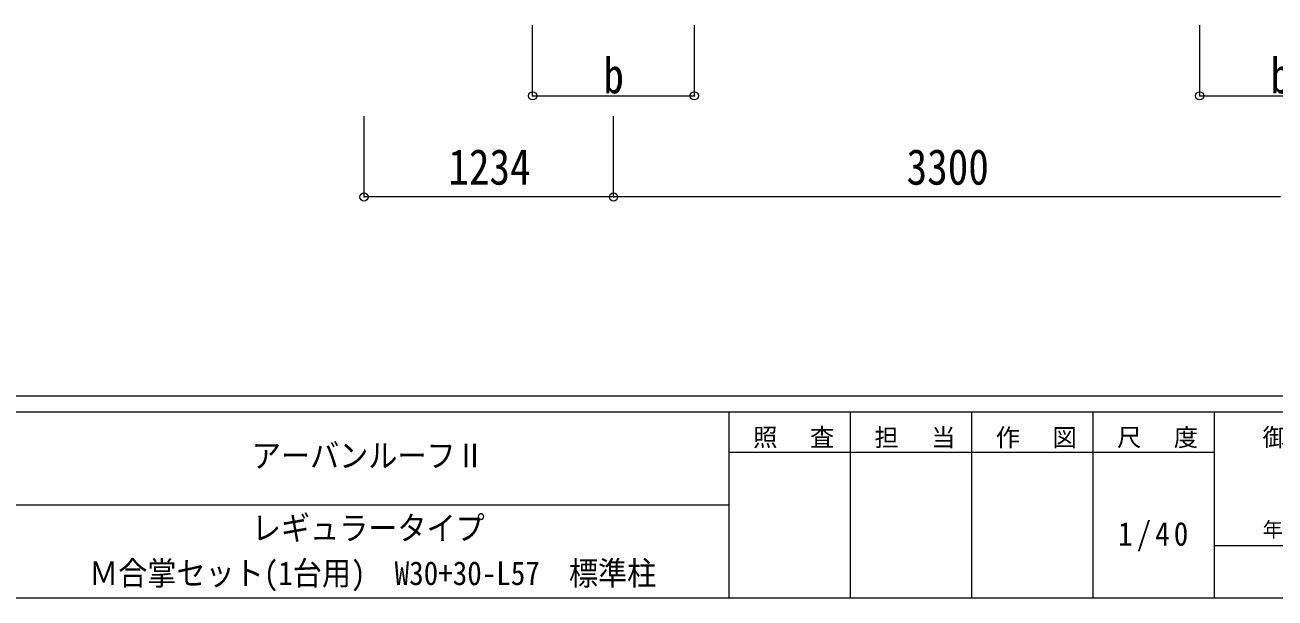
# Model space of a CAD drawing. Units: millimetres at full size, sheet at 1:40. Extents: x -11243 to 11243, y -7760 to 7760.
# Drawn here: x 119 to 6303, y -7760 to -4928 of the extents above; entities that cross this region are included whole.
import ezdxf
from ezdxf.enums import TextEntityAlignment as Align

# ---------------------------------------------------------------- set-up
doc = ezdxf.new("R2010")
doc.units = ezdxf.units.MM
doc.header["$LTSCALE"] = 40
doc.header["$PDMODE"] = 32
doc.header["$PDSIZE"] = 40
doc.layers.add('0-6_OTH_LINE', color=6, linetype='Continuous', lineweight=9)
doc.layers.add('F-0_240', color=7, linetype='Continuous', lineweight=9)
doc.styles.add('ＭＳ ゴシック', font='')
doc.styles.get('ＭＳ ゴシック').set_extended_font_data('MS Gothic')

msp = doc.modelspace()

# ---------------------------------------------------------------- linework, layer by layer
at = {"layer": '0-6_OTH_LINE'}
for p, q in [((2630.51, -5277.72), (2630.51, -4927.74)), ((3430.51, -5277.72), (3430.51, -4927.74)), ((5930.51, -5277.72), (5930.51, -4927.74)), ((2630.51, -5277.72), (3430.51, -5277.72)), ((5930.51, -5277.72), (6730.51, -5277.72)), ((1796.51, -5777.72), (1796.51, -5377.72)), ((3030.51, -5777.72), (3030.51, -5377.72)), ((3030.51, -5777.72), (1796.51, -5777.72)), ((6330.51, -5777.72), (3030.51, -5777.72))]:
    msp.add_line(p, q, dxfattribs=at)
for p in [(2630.51, -5277.72), (3430.51, -5277.72), (5930.51, -5277.72), (1796.51, -5777.72), (3030.51, -5777.72)]:
    msp.add_point(p, dxfattribs=at)
at = {"layer": 'F-0_240', "color": 5}
for p, q in [((-11242.74, -6760), (10677.26, -6760)), ((-11242.74, -6840), (7121.58, -6840)), ((3601.58, -6840), (3601.58, -7760)), ((4201.58, -6840), (4201.58, -7760)), ((4801.58, -6840), (4801.58, -7760)), ((5401.58, -6840), (5401.58, -7760)), ((6001.58, -6840), (6001.58, -7760)), ((3601.58, -7040), (6001.58, -7040)), ((-4598.42, -7300), (3601.58, -7300)), ((6001.58, -7500), (7121.58, -7500)), ((-11242.74, -7760), (10677.26, -7760))]:
    msp.add_line(p, q, dxfattribs=at)

# ---------------------------------------------------------------- texts
at = {"layer": '0-6_OTH_LINE', "color": 7, "style": 'ＭＳ ゴシック', "width": 0.85}
for s, p in [('b', (2980.51, -5317.72)), ('b', (6280.51, -5317.72)), ('1234', (2213.51, -5769.72)), ('3300', (4480.51, -5769.72))]:
    msp.add_text(s, height=176, dxfattribs=at).set_placement(p, align=Align.BOTTOM_LEFT)
at = {"layer": 'F-0_240', "style": 'ＭＳ ゴシック', "width": 0.9}
for s, p in [('アーバンルーフⅡ', (1241.58, -7150)), ('レギュラータイプ', (1241.58, -7507.84)), ('Ｍ合掌セット(1台用)\u3000W30+30-L57\u3000標準柱', (436.58, -7731.34))]:
    msp.add_text(s, height=117.3, dxfattribs=at).set_placement(p, align=Align.BOTTOM_LEFT)
at = {"layer": 'F-0_240', "style": 'ＭＳ ゴシック'}
msp.add_text('年\u3000\u3000月\u3000\u3000日', height=73.31, dxfattribs=at).set_placement((6241.58, -7480), align=Align.BOTTOM_LEFT)
at = {"layer": 'F-0_240', "attachment_point": 7, "style": 'ＭＳ ゴシック'}
for s, insert, char_height in [('\\T1.17;照\u3000査', (3721.58, -7020), 87.98), ('\\T1.17;担\u3000当', (4321.58, -7020), 87.98), ('\\T1.17;作\u3000図', (4921.58, -7020), 87.98), ('\\T1.17;尺\u3000度', (5521.58, -7020), 87.98), ('\\T1.17;御受領印', (6241.58, -7020), 87.98), ('\\T1.28;\\W0.9;1/40', (5526.58, -7530), 117.3)]:
    msp.add_mtext(s, dxfattribs=dict(at, insert=insert, char_height=char_height))

doc.saveas('drawing.dxf')
